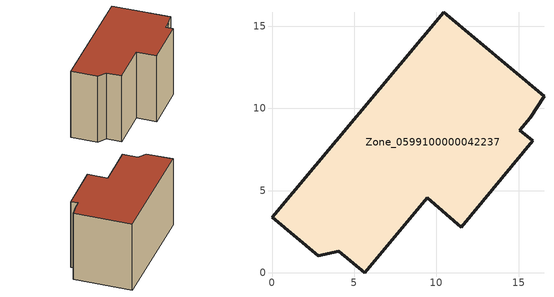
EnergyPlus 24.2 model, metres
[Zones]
Zone_0599100000042237
 floor ground (C_G): 15.08,8.66 15.86,8.04 11.51,2.77 9.44,4.57 5.65,0 4.05,1.32 2.81,1.03 0,3.37 10.45,15.86 16.54,10.74 15.7,9.44 z0
 wall outside (C_F): 0,3.37 2.81,1.03 4.05,1.32 5.65,0 9.44,4.57 11.51,2.77 15.86,8.04 15.08,8.66 15.7,9.44 16.54,10.74 10.45,15.86 0,3.37 z0:9.96
 roof outside (C_R): 16.54,10.74 10.45,15.86 0,3.37 2.81,1.03 4.05,1.32 5.65,0 9.44,4.57 11.51,2.77 15.86,8.04 15.08,8.66 15.7,9.44 z9.96
[BUILDING]
Pand.0599100000042237: North Axis=0; Terrain=City; Loads Convergence Tolerance Value=0.04; Temperature Convergence Tolerance Value=0.4; Solar Distribution=FullExterior; Maximum Number of Warmup Days=25; Minimum Number of Warmup Days=1
[Site:Location]
Rotterdam.The.Hague.AP_ZH_NLD Design_Conditions: Latitude=51.96; Longitude=4.45; Time Zone=1; Elevation=-4.5
[SITE:GROUNDTEMPERATURE:BUILDINGSURFACE]
18, 18, 18, 18, 18, 18, 18, 18, 18, 18, 18, 18
[MATERIAL] Thermal Absorptance=0.9; Solar Absorptance=0.7; Visible Absorptance=0.7
Name | Roughness | Thickness | Conductivity | Density | Specific Heat
G.TC.1946 | MediumSmooth | 0.15 | 1 | 540 | 1210
F.TC.1946 | Rough | 0.3 | 0.857143 | 1920 | 840
R.TC.1946 | MediumRough | 0.2 | 0.909091 | 1500 | 1000
[CONSTRUCTION]
C_G: G.TC.1946
C_F: F.TC.1946
C_R: R.TC.1946
[ZONE]
Zone_0599100000042237: Type=1; Multiplier=1; Ceiling Height=Autocalculate; Volume=Autocalculate; Floor Area=autocalculate; Part of Total Floor Area=Yes
[ZONEINFILTRATION:DESIGNFLOWRATE]
Infil_Zone_0599100000042237: Zone or ZoneList or Space or SpaceList=Zone_0599100000042237; Schedule=AlwaysOn; Design Flow Rate Calculation Method=Flow/Area; Flow Rate per Floor Area=0.003; Constant Term Coefficient=1; Temperature Term Coefficient=0; Velocity Term Coefficient=0; Velocity Squared Term Coefficient=0
[HVACTEMPLATE:ZONE:IDEALLOADSAIRSYSTEM]
Zone_0599100000042237: Maximum Heating Supply Air Temperature=50; Minimum Cooling Supply Air Temperature=13; Maximum Heating Supply Air Humidity Ratio=0.0156; Minimum Cooling Supply Air Humidity Ratio=0.0077; Heating Limit=NoLimit; Cooling Limit=NoLimit; Dehumidification Control Type=ConstantSensibleHeatRatio; Cooling Sensible Heat Ratio=0.7; Dehumidification Setpoint=60; Humidification Control Type=None; Humidification Setpoint=30; Outdoor Air Method=None; Outdoor Air Flow Rate per Person=0.00944; Outdoor Air Flow Rate per Zone Floor Area=0; Outdoor Air Flow Rate per Zone=0; Demand Controlled Ventilation Type=None; Outdoor Air Economizer Type=NoEconomizer; Heat Recovery Type=None; Sensible Heat Recovery Effectiveness=0.7; Latent Heat Recovery Effectiveness=0.65
[ZONECONTROL:THERMOSTAT]
ThermostatControl_Zone_0599100000042237: Zone or ZoneList=Zone_0599100000042237; Control Type Schedule=DualSetpointControlType; Control 1=Thermostat_Zone_0599100000042237; Temperature Difference Between Cutout And Setpoint=0
[THERMOSTATSETPOINT:DUALSETPOINT]
Thermostat_Zone_0599100000042237: Heating Setpoint Temperature Schedule=HeatingSetpoint_Zone_0599100000042237; Cooling Setpoint Temperature Schedule=CoolingSetpoint_Zone_0599100000042237
[SCHEDULE:COMPACT]
HeatingSetpoint_Zone_0599100000042237: Through: 12/31, For: AllDays, Until: 24:00, 21
CoolingSetpoint_Zone_0599100000042237: Through: 12/31, For: AllDays, Until: 24:00, 24
DualSetpointControlType: Through: 12/31, For: AllDays, Until: 24:00, 4
AlwaysOn: Through: 12/31, For: AllDays, Until: 24:00, 1
